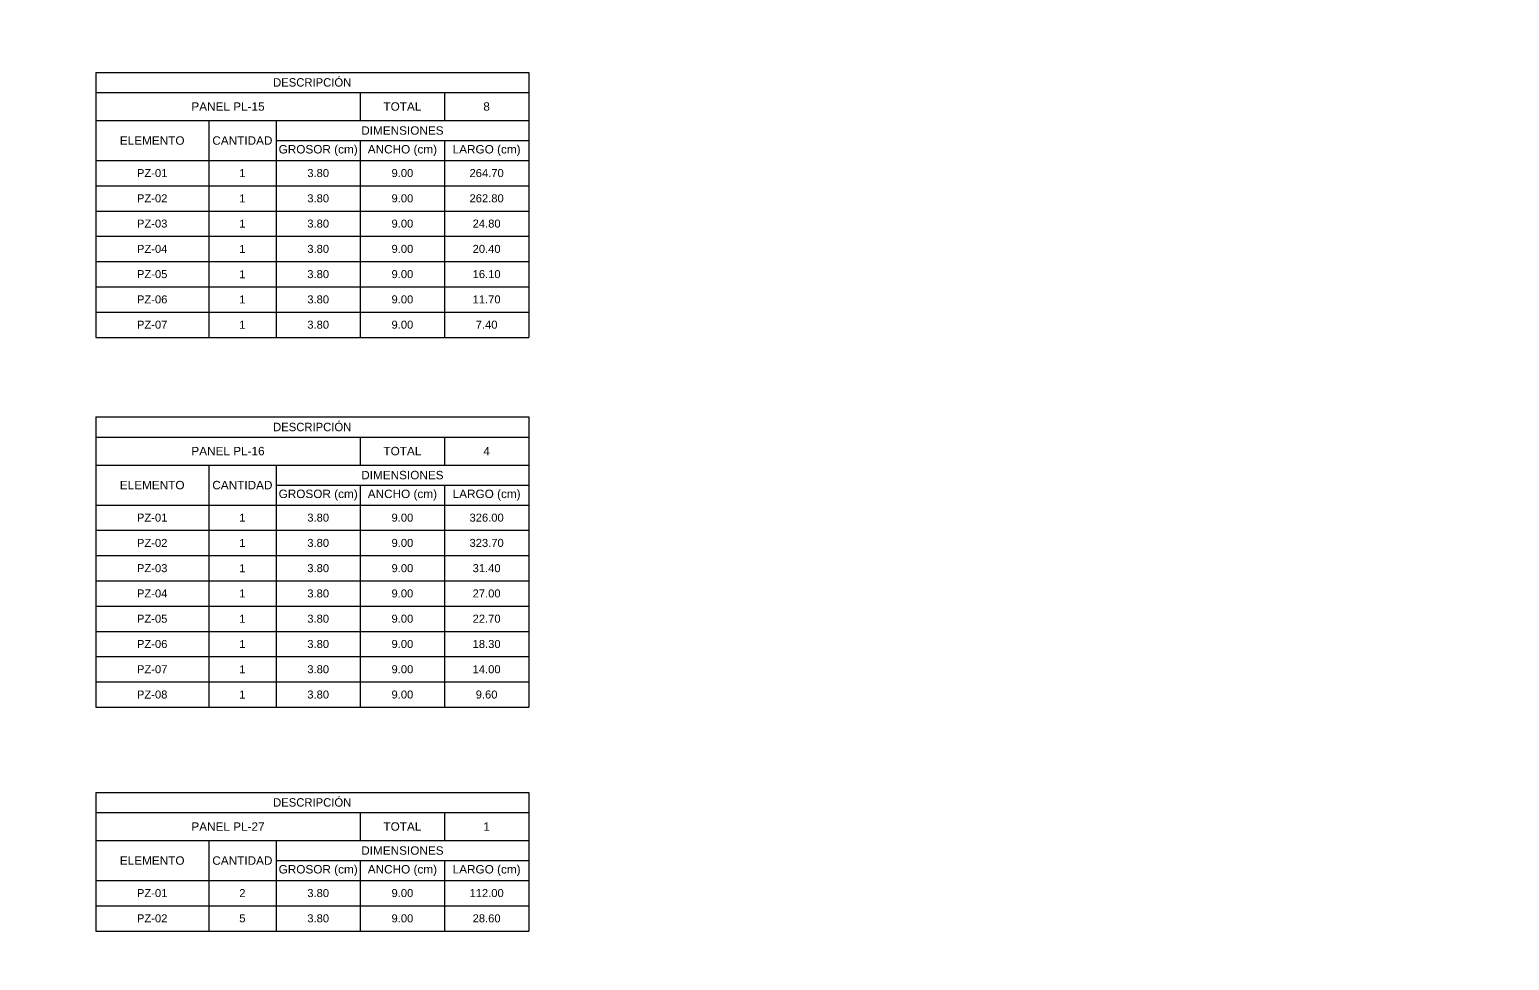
# Model space of a CAD drawing. Header units: millimetres. Extents: x 19458 to 19711, y 4351 to 4752.
# Drawn here: x 19488.97 to 19506.54, y 4506.21 to 4517.26 of the extents above; entities that cross this region are included whole.
import ezdxf

# ---------------------------------------------------------------- set-up
doc = ezdxf.new("R2010")
doc.units = ezdxf.units.MM
for name, color, linetype in [('cotas', 1, 'Continuous'), ('cotas @ 400', 1, 'Continuous'), ('cotas @ 500', 1, 'Continuous')]:
    doc.layers.add(name, color=color, linetype=linetype)
doc.styles.add('century gothic', font='GOTHIC.TTF')
doc.styles.add('COTAS SMC', font='GOTHIC.TTF')
doc.styles.get("Standard").update_dxf_attribs({"font": 'arial.ttf'})
doc.dimstyles.new('ANOTATIVE 100 SMCONSTRUCCIONES', dxfattribs={"dimscale": 0, "dimtxt": 0.18, "dimasz": 0.15, "dimexe": 0.18, "dimexo": 0.09, "dimgap": 0.1, "dimtad": 1, "dimzin": 0, "dimdsep": 46, "dimtxsty": 'century gothic', "dimblk1": 'FLECHA1', "dimblk2": 'FLECHA1', "dimsah": 1, "dimcen": 0.18, "dimdle": 0.075, "dimclrd": 1, "dimclre": 1, "dimclrt": 2, "dimaunit": 1, "dimadec": 0, "dimazin": 0, "dimtfac": 0.75, "dimtix": 1, "dimtmove": 2, "dimatfit": 3, "dimfxl": 0.09, "dimtvp": 1.5, "dimtfill": 1, "dimtolj": 1, "dimtzin": 0, "dimarcsym": 0})
doc.dimstyles.new('PIES SMCONSTRUCCIONES', dxfattribs={"dimscale": 0, "dimtxt": 0.18, "dimasz": 0.2, "dimexe": 0.18, "dimexo": 0, "dimgap": 0.1, "dimtad": 1, "dimdec": 0, "dimlfac": 39.370079, "dimzin": 0, "dimdsep": 46, "dimlunit": 4, "dimtxsty": 'COTAS SMC', "dimblk1": 'FLECHA1', "dimblk2": 'FLECHA1', "dimsah": 1, "dimcen": 0.2, "dimdle": 0.075, "dimclrd": 1, "dimclre": 1, "dimclrt": 2, "dimaunit": 1, "dimadec": 0, "dimazin": 0, "dimtfac": 0.75, "dimtdec": 0, "dimtix": 1, "dimtmove": 2, "dimatfit": 3, "dimfxl": 0.09, "dimtvp": 1.5, "dimtfill": 1, "dimtolj": 1, "dimtzin": 0, "dimarcsym": 0})

# ---------------------------------------------------------------- blocks, each defined once
blk = doc.blocks.new('FLECHA1')
at = {"color": 4}
blk.add_line((-0.24618, -0.24808), (0.24808, 0.25), dxfattribs=at)
at = {"color": 1}
blk.add_line((-1, 0), (0.49616, 0), dxfattribs=at)
blk = doc.blocks.new('*D574')
at = {"layer": 'cotas', "color": 1, "lineweight": -2, "transparency": 16777216}
for p, q in [((19614.326, 4625.845), (19614.326, 4700.845)), ((19570.984, 4550.845), (19524.326, 4550.845)), ((19614.326, 4548.43), (19614.326, 4550.845)), ((19570.534, 4548.43), (19524.326, 4548.43)), ((19614.326, 4473.43), (19614.326, 4398.43))]:
    blk.add_line(p, q, dxfattribs=at)
at = {"layer": 'Defpoints', "color": 0, "transparency": 16777216}
for p in [(19614.326, 4550.845), (19615.984, 4550.845), (19615.534, 4548.43)]:
    blk.add_point(p, dxfattribs=at)
at = {"layer": 'cotas', "color": 1, "lineweight": -2, "transparency": 16777216, "xscale": 75, "yscale": 75, "zscale": 75}
for p, rotation in [((19614.326, 4550.845), 270), ((19614.326, 4548.43), 90)]:
    blk.add_blockref('FLECHA1', p, dxfattribs=dict(at, rotation=rotation))
at = {"layer": 'cotas', "color": 2, "transparency": 16777216, "insert": (19517.338, 4549.637), "char_height": 90, "attachment_point": 5, "rotation": 90, "style": 'century gothic', "bg_fill": 3, "box_fill_scale": 1.1, "bg_fill_color": 256, "bg_fill_true_color": 13158600, "bg_fill_transparency": 0}
blk.add_mtext('\\A1;2.42', dxfattribs=at)
blk = doc.blocks.new('*D626')
at = {"layer": 'cotas', "color": 1, "lineweight": -2, "transparency": 16777216}
for p, q in [((19614.326, 4610.845), (19614.326, 4670.845)), ((19579.984, 4550.845), (19542.326, 4550.845)), ((19614.326, 4548.43), (19614.326, 4550.845)), ((19579.534, 4548.43), (19542.326, 4548.43)), ((19614.326, 4488.43), (19614.326, 4428.43))]:
    blk.add_line(p, q, dxfattribs=at)
at = {"layer": 'Defpoints', "color": 0, "transparency": 16777216}
for p in [(19614.326, 4550.845), (19615.984, 4550.845), (19615.534, 4548.43)]:
    blk.add_point(p, dxfattribs=at)
at = {"layer": 'cotas', "color": 1, "lineweight": -2, "transparency": 16777216, "xscale": 60, "yscale": 60, "zscale": 60}
for p, rotation in [((19614.326, 4550.845), 270), ((19614.326, 4548.43), 90)]:
    blk.add_blockref('FLECHA1', p, dxfattribs=dict(at, rotation=rotation))
at = {"layer": 'cotas', "color": 2, "transparency": 16777216, "insert": (19536.735, 4549.637), "char_height": 72, "attachment_point": 5, "rotation": 90, "style": 'century gothic', "bg_fill": 3, "box_fill_scale": 1.1, "bg_fill_color": 256, "bg_fill_true_color": 13158600, "bg_fill_transparency": 0}
blk.add_mtext('\\A1;2.42', dxfattribs=at)
blk = doc.blocks.new('*D629')
at = {"layer": 'cotas', "color": 1, "lineweight": -2, "transparency": 16777216}
for p, q in [((19620.013, 4651.753), (19620.013, 4751.753)), ((19620.417, 4551.753), (19530.013, 4551.753)), ((19620.013, 4550.533), (19620.013, 4551.753)), ((19620.417, 4550.533), (19530.013, 4550.533)), ((19620.013, 4450.533), (19620.013, 4350.533))]:
    blk.add_line(p, q, dxfattribs=at)
at = {"layer": 'Defpoints', "color": 0, "transparency": 16777216}
for p in [(19620.013, 4551.753), (19620.417, 4551.753), (19620.417, 4550.533)]:
    blk.add_point(p, dxfattribs=at)
at = {"layer": 'cotas', "color": 1, "lineweight": -2, "transparency": 16777216, "xscale": 100, "yscale": 100, "zscale": 100}
for p, rotation in [((19620.013, 4551.753), 270), ((19620.013, 4550.533), 90)]:
    blk.add_blockref('FLECHA1', p, dxfattribs=dict(at, rotation=rotation))
at = {"layer": 'cotas', "color": 2, "transparency": 16777216, "insert": (19523.881, 4551.143), "char_height": 90, "attachment_point": 5, "rotation": 90, "style": 'COTAS SMC', "bg_fill": 3, "box_fill_scale": 1.1, "bg_fill_color": 256, "bg_fill_true_color": 13158600, "bg_fill_transparency": 0}
blk.add_mtext("\\A1;4'", dxfattribs=at)
blk = doc.blocks.new('*D679')
at = {"layer": 'cotas', "color": 1, "lineweight": -2, "transparency": 16777216}
for p, q in [((19620.013, 4631.753), (19620.013, 4711.753)), ((19620.417, 4551.753), (19548.013, 4551.753)), ((19620.013, 4550.533), (19620.013, 4551.753)), ((19620.417, 4550.533), (19548.013, 4550.533)), ((19620.013, 4470.533), (19620.013, 4390.533))]:
    blk.add_line(p, q, dxfattribs=at)
at = {"layer": 'Defpoints', "color": 0, "transparency": 16777216}
for p in [(19620.013, 4551.753), (19620.417, 4551.753), (19620.417, 4550.533)]:
    blk.add_point(p, dxfattribs=at)
at = {"layer": 'cotas', "color": 1, "lineweight": -2, "transparency": 16777216, "xscale": 80, "yscale": 80, "zscale": 80}
for p, rotation in [((19620.013, 4551.753), 270), ((19620.013, 4550.533), 90)]:
    blk.add_blockref('FLECHA1', p, dxfattribs=dict(at, rotation=rotation))
at = {"layer": 'cotas', "color": 2, "transparency": 16777216, "insert": (19543.107, 4551.143), "char_height": 72, "attachment_point": 5, "rotation": 90, "style": 'COTAS SMC', "bg_fill": 3, "box_fill_scale": 1.1, "bg_fill_color": 256, "bg_fill_true_color": 13158600, "bg_fill_transparency": 0}
blk.add_mtext("\\A1;4'", dxfattribs=at)
blk = doc.blocks.new('*T389')
at = {"layer": 'cotas', "color": 0, "linetype": 'ByBlock', "lineweight": -2, "transparency": 16777216}
for p, q in [((0, 0), (5.141, 0)), ((0, 0), (0, -3.146)), ((5.141, 0), (5.141, -3.146)), ((0, -0.239), (5.141, -0.239)), ((3.141, -0.239), (3.141, -0.573)), ((4.141, -0.239), (4.141, -0.573)), ((0, -0.573), (5.141, -0.573)), ((1.341, -0.573), (1.341, -3.146)), ((2.141, -0.573), (2.141, -3.146)), ((2.141, -0.81), (5.141, -0.81)), ((3.141, -0.81), (3.141, -3.146)), ((4.141, -0.81), (4.141, -3.146)), ((0, -1.046), (5.141, -1.046)), ((0, -1.346), (5.141, -1.346)), ((0, -1.646), (5.141, -1.646)), ((0, -1.946), (5.141, -1.946)), ((0, -2.246), (5.141, -2.246)), ((0, -2.546), (5.141, -2.546)), ((0, -2.846), (5.141, -2.846)), ((0, -3.146), (5.141, -3.146))]:
    blk.add_line(p, q, dxfattribs=at)
at = {"layer": 'cotas', "color": 0, "transparency": 16777216, "insert": (2.57, -0.12), "char_height": 0.1, "width": 5.07753, "attachment_point": 5, "style": 'century gothic'}
blk.add_mtext('DESCRIPCIÓN', dxfattribs=at)
at = {"layer": 'cotas', "color": 0, "transparency": 16777216, "attachment_point": 5}
for s, insert, char_height, width in [('PANEL PL-15', (1.57, -0.406), 0.1, 3.07753), ('TOTAL', (3.641, -0.406), 0.1, 0.93665), ('8', (4.641, -0.406), 0.1, 0.93665), ('DIMENSIONES', (3.641, -0.691), 0.1, 2.93665), ('ELEMENTO', (0.67, -0.81), 0.1, 1.27753), ('CANTIDAD', (1.741, -0.81), 0.1, 0.73665), ('GROSOR (cm)', (2.641, -0.928), 0.1, 0.93665), ('ANCHO (cm)', (3.641, -0.928), 0.1, 0.93665), ('LARGO (cm)', (4.641, -0.928), 0.1, 0.93665), ('PZ-01', (0.67, -1.196), 0.095, 1.27753), ('1', (1.741, -1.196), 0.095, 0.73665), ('3.80', (2.641, -1.196), 0.095, 0.93665), ('9.00', (3.641, -1.196), 0.095, 0.93665), ('264.70', (4.641, -1.196), 0.095, 0.93665), ('PZ-02', (0.67, -1.496), 0.095, 1.27753), ('1', (1.741, -1.496), 0.095, 0.73665), ('3.80', (2.641, -1.496), 0.095, 0.93665), ('9.00', (3.641, -1.496), 0.095, 0.93665), ('262.80', (4.641, -1.496), 0.095, 0.93665), ('PZ-03', (0.67, -1.796), 0.095, 1.27753), ('1', (1.741, -1.796), 0.095, 0.73665), ('3.80', (2.641, -1.796), 0.095, 0.93665), ('9.00', (3.641, -1.796), 0.095, 0.93665), ('24.80', (4.641, -1.796), 0.095, 0.93665), ('PZ-04', (0.67, -2.096), 0.095, 1.27753), ('1', (1.741, -2.096), 0.095, 0.73665), ('3.80', (2.641, -2.096), 0.095, 0.93665), ('9.00', (3.641, -2.096), 0.095, 0.93665), ('20.40', (4.641, -2.096), 0.095, 0.93665), ('PZ-05', (0.67, -2.396), 0.095, 1.27753), ('1', (1.741, -2.396), 0.095, 0.73665), ('3.80', (2.641, -2.396), 0.095, 0.93665), ('9.00', (3.641, -2.396), 0.095, 0.93665), ('16.10', (4.641, -2.396), 0.095, 0.93665), ('PZ-06', (0.67, -2.696), 0.095, 1.27753), ('1', (1.741, -2.696), 0.095, 0.73665), ('3.80', (2.641, -2.696), 0.095, 0.93665), ('9.00', (3.641, -2.696), 0.095, 0.93665), ('11.70', (4.641, -2.696), 0.095, 0.93665), ('PZ-07', (0.67, -2.996), 0.095, 1.27753), ('1', (1.741, -2.996), 0.095, 0.73665), ('3.80', (2.641, -2.996), 0.095, 0.93665), ('9.00', (3.641, -2.996), 0.095, 0.93665), ('7.40', (4.641, -2.996), 0.095, 0.93665)]:
    blk.add_mtext(s, dxfattribs=dict(at, insert=insert, char_height=char_height, width=width))
blk = doc.blocks.new('*T551')
at = {"layer": 'cotas', "color": 0, "linetype": 'ByBlock', "lineweight": -2, "transparency": 16777216}
for p, q in [((0, 0), (5.141, 0)), ((0, 0), (0, -3.446)), ((5.141, 0), (5.141, -3.446)), ((0, -0.239), (5.141, -0.239)), ((3.141, -0.239), (3.141, -0.573)), ((4.141, -0.239), (4.141, -0.573)), ((0, -0.573), (5.141, -0.573)), ((1.341, -0.573), (1.341, -3.446)), ((2.141, -0.573), (2.141, -3.446)), ((2.141, -0.81), (5.141, -0.81)), ((3.141, -0.81), (3.141, -3.446)), ((4.141, -0.81), (4.141, -3.446)), ((0, -1.046), (5.141, -1.046)), ((0, -1.346), (5.141, -1.346)), ((0, -1.646), (5.141, -1.646)), ((0, -1.946), (5.141, -1.946)), ((0, -2.246), (5.141, -2.246)), ((0, -2.546), (5.141, -2.546)), ((0, -2.846), (5.141, -2.846)), ((0, -3.146), (5.141, -3.146)), ((0, -3.446), (5.141, -3.446))]:
    blk.add_line(p, q, dxfattribs=at)
at = {"layer": 'cotas', "color": 0, "transparency": 16777216, "insert": (2.57, -0.12), "char_height": 0.1, "width": 5.07753, "attachment_point": 5, "style": 'century gothic'}
blk.add_mtext('DESCRIPCIÓN', dxfattribs=at)
at = {"layer": 'cotas', "color": 0, "transparency": 16777216, "attachment_point": 5}
for s, insert, char_height, width in [('PANEL PL-16', (1.57, -0.406), 0.1, 3.07753), ('TOTAL', (3.641, -0.406), 0.1, 0.93665), ('4', (4.641, -0.406), 0.1, 0.93665), ('DIMENSIONES', (3.641, -0.691), 0.1, 2.93665), ('ELEMENTO', (0.67, -0.81), 0.1, 1.27753), ('CANTIDAD', (1.741, -0.81), 0.1, 0.73665), ('GROSOR (cm)', (2.641, -0.928), 0.1, 0.93665), ('ANCHO (cm)', (3.641, -0.928), 0.1, 0.93665), ('LARGO (cm)', (4.641, -0.928), 0.1, 0.93665), ('PZ-01', (0.67, -1.196), 0.095, 1.27753), ('1', (1.741, -1.196), 0.095, 0.73665), ('3.80', (2.641, -1.196), 0.095, 0.93665), ('9.00', (3.641, -1.196), 0.095, 0.93665), ('326.00', (4.641, -1.196), 0.095, 0.93665), ('PZ-02', (0.67, -1.496), 0.095, 1.27753), ('1', (1.741, -1.496), 0.095, 0.73665), ('3.80', (2.641, -1.496), 0.095, 0.93665), ('9.00', (3.641, -1.496), 0.095, 0.93665), ('323.70', (4.641, -1.496), 0.095, 0.93665), ('PZ-03', (0.67, -1.796), 0.095, 1.27753), ('1', (1.741, -1.796), 0.095, 0.73665), ('3.80', (2.641, -1.796), 0.095, 0.93665), ('9.00', (3.641, -1.796), 0.095, 0.93665), ('31.40', (4.641, -1.796), 0.095, 0.93665), ('PZ-04', (0.67, -2.096), 0.095, 1.27753), ('1', (1.741, -2.096), 0.095, 0.73665), ('3.80', (2.641, -2.096), 0.095, 0.93665), ('9.00', (3.641, -2.096), 0.095, 0.93665), ('27.00', (4.641, -2.096), 0.095, 0.93665), ('PZ-05', (0.67, -2.396), 0.095, 1.27753), ('1', (1.741, -2.396), 0.095, 0.73665), ('3.80', (2.641, -2.396), 0.095, 0.93665), ('9.00', (3.641, -2.396), 0.095, 0.93665), ('22.70', (4.641, -2.396), 0.095, 0.93665), ('PZ-06', (0.67, -2.696), 0.095, 1.27753), ('1', (1.741, -2.696), 0.095, 0.73665), ('3.80', (2.641, -2.696), 0.095, 0.93665), ('9.00', (3.641, -2.696), 0.095, 0.93665), ('18.30', (4.641, -2.696), 0.095, 0.93665), ('PZ-07', (0.67, -2.996), 0.095, 1.27753), ('1', (1.741, -2.996), 0.095, 0.73665), ('3.80', (2.641, -2.996), 0.095, 0.93665), ('9.00', (3.641, -2.996), 0.095, 0.93665), ('14.00', (4.641, -2.996), 0.095, 0.93665), ('PZ-08', (0.67, -3.296), 0.095, 1.27753), ('1', (1.741, -3.296), 0.095, 0.73665), ('3.80', (2.641, -3.296), 0.095, 0.93665), ('9.00', (3.641, -3.296), 0.095, 0.93665), ('9.60', (4.641, -3.296), 0.095, 0.93665)]:
    blk.add_mtext(s, dxfattribs=dict(at, insert=insert, char_height=char_height, width=width))
blk = doc.blocks.new('*T561')
at = {"layer": 'cotas', "color": 0, "linetype": 'ByBlock', "lineweight": -2, "transparency": 16777216}
for p, q in [((0, 0), (5.141, 0)), ((0, 0), (0, -1.646)), ((5.141, 0), (5.141, -1.646)), ((0, -0.239), (5.141, -0.239)), ((3.141, -0.239), (3.141, -0.573)), ((4.141, -0.239), (4.141, -0.573)), ((0, -0.573), (5.141, -0.573)), ((1.341, -0.573), (1.341, -1.646)), ((2.141, -0.573), (2.141, -1.646)), ((2.141, -0.81), (5.141, -0.81)), ((3.141, -0.81), (3.141, -1.646)), ((4.141, -0.81), (4.141, -1.646)), ((0, -1.046), (5.141, -1.046)), ((0, -1.346), (5.141, -1.346)), ((0, -1.646), (5.141, -1.646))]:
    blk.add_line(p, q, dxfattribs=at)
at = {"layer": 'cotas', "color": 0, "transparency": 16777216, "insert": (2.57, -0.12), "char_height": 0.1, "width": 5.07753, "attachment_point": 5, "style": 'century gothic'}
blk.add_mtext('DESCRIPCIÓN', dxfattribs=at)
at = {"layer": 'cotas', "color": 0, "transparency": 16777216, "attachment_point": 5}
for s, insert, char_height, width in [('PANEL PL-27', (1.57, -0.406), 0.1, 3.07753), ('TOTAL', (3.641, -0.406), 0.1, 0.93665), ('1', (4.641, -0.406), 0.1, 0.93665), ('DIMENSIONES', (3.641, -0.691), 0.1, 2.93665), ('ELEMENTO', (0.67, -0.81), 0.1, 1.27753), ('CANTIDAD', (1.741, -0.81), 0.1, 0.73665), ('GROSOR (cm)', (2.641, -0.928), 0.1, 0.93665), ('ANCHO (cm)', (3.641, -0.928), 0.1, 0.93665), ('LARGO (cm)', (4.641, -0.928), 0.1, 0.93665), ('PZ-01', (0.67, -1.196), 0.095, 1.27753), ('2', (1.741, -1.196), 0.095, 0.73665), ('3.80', (2.641, -1.196), 0.095, 0.93665), ('9.00', (3.641, -1.196), 0.095, 0.93665), ('112.00', (4.641, -1.196), 0.095, 0.93665), ('PZ-02', (0.67, -1.496), 0.095, 1.27753), ('5', (1.741, -1.496), 0.095, 0.73665), ('3.80', (2.641, -1.496), 0.095, 0.93665), ('9.00', (3.641, -1.496), 0.095, 0.93665), ('28.60', (4.641, -1.496), 0.095, 0.93665)]:
    blk.add_mtext(s, dxfattribs=dict(at, insert=insert, char_height=char_height, width=width))
blk = doc.blocks.new('*U734')
at = {"layer": 'cotas @ 500'}
dim = blk.add_linear_dim(base=(19614.326038274, 4550.84482378), p1=(19615.533859709, 4548.42982378), p2=(19615.98360808, 4550.84482378), angle=90, dimstyle='ANOTATIVE 100 SMCONSTRUCCIONES', override={"dimscale": 500, "dimtix": 1, "dimtofl": 1, "dimtmove": 1, "dimatfit": 1}, dxfattribs=at)
dim.commit()
dim.dimension.update_dxf_attribs({"geometry": '*D574', "text_midpoint": (19517.337595038, 4549.63732378)})
at = {"layer": 'cotas @ 400'}
dim = blk.add_linear_dim(base=(19614.326038274, 4550.84482378), p1=(19615.533859709, 4548.42982378), p2=(19615.98360808, 4550.84482378), angle=90, dimstyle='ANOTATIVE 100 SMCONSTRUCCIONES', override={"dimscale": 400, "dimtix": 1, "dimtofl": 1, "dimtmove": 1, "dimatfit": 1}, dxfattribs=at)
dim.commit()
dim.dimension.update_dxf_attribs({"geometry": '*D626', "text_midpoint": (19536.735283685, 4549.63732378)})
blk = doc.blocks.new('*U736')
at = {"layer": 'cotas @ 500'}
dim = blk.add_linear_dim(base=(19620.013, 4551.753), p1=(19620.417, 4550.533), p2=(19620.417, 4551.753), angle=90, dimstyle='PIES SMCONSTRUCCIONES', override={"dimscale": 500, "dimtix": 1, "dimtofl": 1, "dimtmove": 2, "dimatfit": 3}, dxfattribs=at)
dim.commit()
dim.dimension.update_dxf_attribs({"geometry": '*D629', "text_midpoint": (19523.881, 4551.143)})
at = {"layer": 'cotas @ 400'}
dim = blk.add_linear_dim(base=(19620.013, 4551.753), p1=(19620.417, 4550.533), p2=(19620.417, 4551.753), angle=90, dimstyle='PIES SMCONSTRUCCIONES', override={"dimscale": 400, "dimtix": 1, "dimtofl": 1, "dimtmove": 2, "dimatfit": 3}, dxfattribs=at)
dim.commit()
dim.dimension.update_dxf_attribs({"geometry": '*D679', "text_midpoint": (19543.107, 4551.143)})

msp = doc.modelspace()

# ---------------------------------------------------------------- block references
at = {"layer": 'cotas'}
msp.add_blockref('*U734', (0, 0), dxfattribs=at)

# ---------------------------------------------------------------- next in the draw order: block references
msp.add_blockref('*U736', (0, 0), dxfattribs=at)

# ---------------------------------------------------------------- next in the draw order: block references
for name, p in [('*T389', (19489.7546, 4516.7485)), ('*T551', (19489.7546, 4512.6575)), ('*T561', (19489.7546, 4508.2002))]:
    msp.add_blockref(name, p)

doc.saveas('drawing.dxf')
